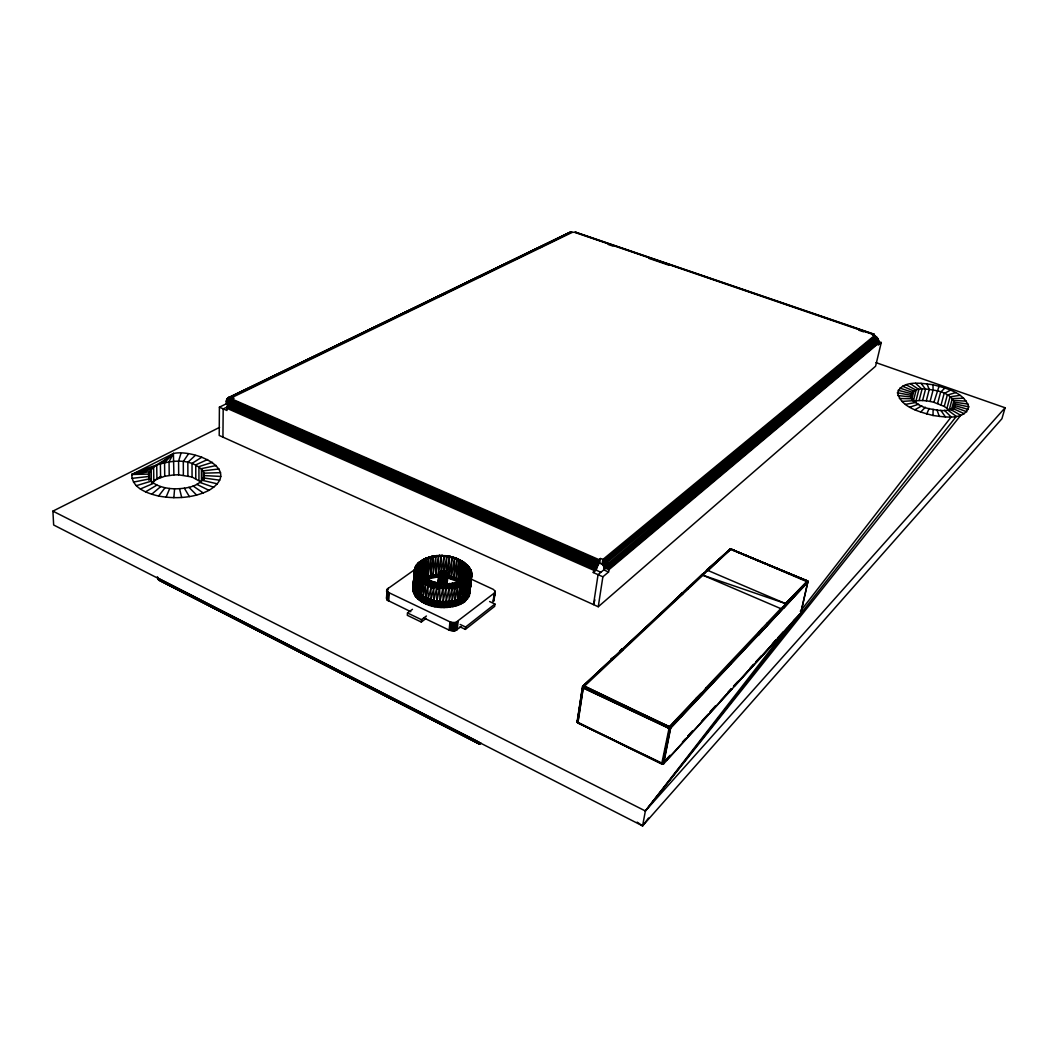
<?xml version="1.0" encoding="UTF-8"?>
<svg xmlns="http://www.w3.org/2000/svg" width="1058" height="1058" viewBox="0 0 1058 1058"><rect width="100%" height="100%" fill="white"/><g stroke="black" fill="none" stroke-linecap="round" stroke-linejoin="round"><path stroke-width="1.5" d="M203.215 479.948L203.229 470.836C183.867 451.197 152.59 466.142 131.8 474.5C131.681 488.108 147.631 493.504 158.594 496.03C175.403 499.138 193.535 498.093 208.995 490.343C243.433 469.382 193.283 448.87 173.419 453.498L131.8 474.5L148.689 474.077C152.828 463.761 166.251 461.248 173.419 453.498L173.909 474.897L164.731 476.272L153.82 480.226M204.194 479.261L204.194 473.177L203.229 470.836L219.085 468.972M204.339 478.626L204.194 473.177L220.606 472.648M460.984 581.569L451.528 576.676L447.666 575.711L445.96 577.364L457.215 581.331L458.299 579.652L461.116 561.573L463.695 562.195C491.52 596.606 389.939 586.912 425.303 558.558L426.493 559.087C435.288 555.159 445.537 555.45 454.57 558.412C465.917 561.322 471.246 572.074 466.525 583.289L467.702 571.875L471.749 573.515L470.175 589.002L467.557 593.829L461.169 598.339L458.498 602.862L458.259 605.216C443.805 609.844 424.932 608.033 414.842 595.654L413.123 588.103L414.114 582.998M602.875 576.795L593.274 572.537L596.143 570.156L598.273 564.324L598.299 560.304L600.415 558.492C606.155 559.986 610.545 566.096 608.562 572.008L602.875 576.795L598.246 606.75L219.204 435.446L219.403 407.171L226.346 403.786L228.859 404.883M422.565 576.226L425.303 558.558L417.698 563.478L414.829 568.159L413.374 583.699L415.926 590.602L421.005 595.231L428.847 599.331L440.009 601.79L447.693 601.539L446.939 601.909L447.349 605.097L450.1 607.173L450.324 604.819L454.927 600.508L454.834 587.759L453.882 583.791L454.966 582.627L456.355 583.209L457.572 587.111L454.927 600.508C443.566 602.928 430.897 601.552 421.005 595.231L421.097 581.464L422.737 576.081C434.745 585.722 458.683 588.248 467.438 573.41L471.683 575.235L470.175 589.002L471.683 575.235L467.662 570.315L466.155 583.394M421.031 563.901L421.058 560.819L425.303 558.558M933.037 415.503C920.01 411.946 901.284 407.78 897.488 392.809C902.686 379.558 921.796 383.406 933.011 384.728C946.116 388.207 964.076 392.346 968.731 406.854C964.526 420.886 944.199 416.852 933.037 415.503L933.077 409.38C907.698 406.444 901.72 383.538 933.063 390.111C958.363 392.981 964.684 415.992 933.077 409.38M222.934 437.126L223.185 408.851L226.848 407.224M620.861 650.657L730.39 548.89L807.942 581.45L800.549 614.076L663.604 763.889L662.202 764.26L577.88 722.945L577.443 721.715L578.118 723.103L577.311 722.429C576.689 718.792 578.924 725.233 577.324 722.019L582.918 685.981L612.516 658.42M226.346 403.786C224.891 398.998 229.917 394.806 234.003 398.311C229.031 399.99 226.452 405.518 226.967 410.517L219.403 407.171M232.072 400.413L232.112 397.477L572.299 232.337L575.83 232.244L873.908 334.103L874.477 336.299M445.802 585.061C449.65 569.442 444.796 580.128 439.11 574.838C437.642 571.188 443.447 569.984 445.762 571.928L445.471 573.515L443.368 574.534L442.575 584.347M424.43 597.188L424.086 600.746L426.414 604.237L426.612 601.883L432.497 600.137L431.955 606.062L429.323 602.875L419.682 598.061L414.075 591.594L415.424 588.486L414.009 587.19L414.498 569.852L417.857 566.189L419.153 566.85L418.28 578.369M469.183 591.488L467.742 592.255L469.62 590.681L470.572 578.541L465.956 576.346L465.93 578.263L468.205 581.583L467.557 593.829L466.155 594.556L468.747 592.295L471.286 576.914L467.702 571.875L466.485 583.328M388.246 588.208L387.056 590.311L387.347 600.177L410.808 611.696M468.747 588.698L469.792 588.195L469.567 593.353L467.61 593.512C457.307 606.657 436.306 604.964 422.883 597.73L422.433 596.183L419.034 593.776L419.246 579.969L421.375 574.626L422.737 576.081L422.393 584.267M418.399 578.528L418.465 577.351L415.966 577.139L419.034 574.349L419.246 562.089L429.561 556.918L439.678 555.397L447.772 555.926L455.429 557.831L461.91 560.938L467.411 565.21L470.929 570.09L471.749 573.515L470.413 587.296L471.498 571.796L467.305 568.741L466.089 578.554M435.737 587.349L435.83 582.535L432.272 582.429L428.265 598.854L429.482 600.759L429.112 605.229L426.612 601.883L426.956 598.325L425.078 598.947L423.888 603.1L421.772 599.463L422.102 595.905L424.615 597.453L425.078 598.947M438.554 556.244L435.526 575.023L433.317 577.298L433.317 556.892L431.929 556.31L430.474 557.182L434.428 555.847L433.238 556.667L437.02 555.543L436.108 556.336L442.046 556.191L442.376 555.41L438.554 556.244L437.02 555.543L435.896 556.482L434.428 555.847L433.317 556.892L430.434 575.869L428.768 578.409L428.08 576.544L428.596 558.201L427.339 557.672L425.369 558.703L439.678 555.397L438.554 556.244L438.29 576.822L426.718 579.189L424.906 577.853M438.435 589.491L438.554 583.09L434.851 583.17L431.042 599.767L432.193 601.592L435.46 600.785L434.917 606.71L432.167 603.695L429.323 602.875L432.193 601.592M440.948 573.33L441.265 556.177L442.376 555.41L439.057 556.177L439.678 555.397M441.265 588.248L441.358 583.461L437.523 583.751L433.952 600.508L435.036 602.253L438.488 601.248L437.946 607.186L435.129 604.356L432.167 603.695L435.036 602.253M443.699 571.942L444.016 556.283L445.087 555.595L445.048 556.389C450.153 557.024 462.055 559.259 462.888 562.856L460.164 580.895L458.974 582.508L457.215 581.331L459.225 580.273M444.082 588.42L444.175 583.659L440.273 584.175L436.967 601.063L437.946 602.743L441.57 601.539L441.014 607.464L438.157 604.819L435.129 604.356L437.946 602.743M433.066 588.261L433.198 581.807L429.826 581.543L428.08 585.259L425.647 597.783L426.903 599.767L429.654 599.304L429.482 600.759M446.37 573.872L446.754 556.574L447.772 555.926L448.037 556.759L450.417 556.415L450.959 557.301L455.429 557.831L463.708 562.327M446.873 588.407L446.979 583.672L443.051 584.439L443.104 601.632L438.157 604.819C449.187 605.903 464.197 604.673 469.567 593.353L468.416 590.655L468.112 591.567L469.62 590.681L471.286 576.914L466.843 574.904L465.877 583.064M445.577 585.259L446.86 572.973L445.034 571.294L442.442 570.831L439.546 572.14L438.766 573.595M430.553 587.402L430.712 580.921L427.538 580.525L425.541 584.122L423.213 596.58L424.615 597.453L422.883 597.73L416.468 591.885L414.921 586.806L413.242 592.189L413.123 588.103L414.657 586.291L413.136 586.357L412.937 590.443L413.466 584.651L414.789 584.624M445.696 571.69L443.434 570.857L441.305 572.312L443.646 573.238L445.048 571.994C443.54 569.535 438.977 571.188 438.753 574.005L440.392 571.836C448.433 567.154 448.658 580.445 446.225 585.1M449.624 588.208L449.743 583.513L454.834 587.759L452.123 601.063L447.349 605.097L447.124 607.464L444.307 605.202L444.638 601.632L442.945 601.976L443.884 603.166L446.172 601.632L448.949 588.499L448.592 584.452L449.743 583.513L448.949 588.274M416.667 576.412L418.465 577.351L417.355 575.684L417.698 563.478L421.825 560.727L422.962 561.269L424.615 560.105L423.914 578.342L430.434 575.869L439.559 574.878M428.212 586.396L428.384 579.89L425.422 579.374L423.2 582.852L421.005 595.231M451.528 576.676L454.57 558.412L457.757 558.756L456.937 559.338L453.948 577.536L450.84 578.528L452.057 557.645L452.983 557.05L449.452 557.024L446.595 573.912M452.229 589.399L452.414 583.156L457.572 587.111L457.585 599.767L453.194 604.343L452.969 606.697L450.324 604.819L449.822 601.645L450.655 601.248L445.854 601.976L446.833 603.1L449.2 601.447L451.938 588.222L451.29 584.201L452.414 583.156L451.356 589.544M465.599 566.731L465.679 563.716L463.695 562.195M441.173 573.33L444.016 556.283L447.772 555.926L441.265 556.177L438.197 574.864L435.777 576.98L435.896 556.482L432.92 575.367L430.976 577.774L430.884 557.46L429.561 556.918L427.842 557.857L431.929 556.31L430.884 557.46L428.08 576.544L426.718 579.189L425.898 577.364L426.493 559.087L423.914 578.342M426.057 585.259L426.268 578.739L423.531 578.131L421.097 581.464L419.034 593.776M730.734 663.855L730.337 663.194L707.524 688.322L700.555 693.625L669.41 726.634L661.766 763.519L662.903 764.22L577.311 722.429L577.364 721.014M387.188 590.88L387.347 600.177L388.008 591.488M413.453 584.571L414.736 585.114L413.533 585.444L414.802 573.304L417.857 570.804L420.304 573.105L417.685 578.382L417.328 592.229L418.783 593.326L417.844 596.553L419.484 600.415L420.899 596.408L420.476 594.808L415.926 590.602L416.416 576.729L419.55 571.545L419.656 565.342L423.451 559.589L421.058 560.819L420.158 566.837M454.742 588.83L454.966 582.627L453.922 589.041M424.139 584.003L424.377 577.456L421.864 576.782L419.246 579.969L417.328 592.229L415.371 589.756L416.468 591.885L415.027 593.3L414.842 595.654L421.097 594.53M468.668 590.338L470.043 589.928L469.329 595.68L464.647 601.817L462.002 598.973L462.095 597.783L464.33 596.593L464.674 584.214L462.756 580.617L463.285 578.951L466.578 582.958L466.089 595.27L463.087 597.188L460.614 604.224L458.259 605.216L454.16 600.904L448.711 601.79L449.716 602.848M457.096 588.103L457.36 581.94L462.531 585.325L462.306 597.796L456.686 600.203L460.614 604.224L464.647 601.817L464.885 599.463L463.087 597.188L465.242 595.945L466.578 582.958L470.572 578.541L467.438 573.41L466.34 583.196M467.107 572.775L467.411 565.21L462.888 562.856L461.883 580.63M422.287 576.425L422.962 561.269L420.476 582.204M468.998 588.79L469.792 588.195L469.329 595.68L467.61 593.512M416.627 591.422L417.275 592.943L416.098 597.307L415.027 593.3L416.244 590.152L414.815 588.922L414.802 573.304L417.566 569.257L419.1 569.971L418.399 579.824M437.867 584.161L438.911 573.185L441.318 571.756L446.079 573.648L444.664 584.056M459.265 587.216L459.556 581.08L464.674 584.214L462.306 597.796L457.638 601.01L455.694 606.036L453.194 604.343L452.599 601.209L453.525 600.785L451.501 601.433L452.493 602.399M420.978 582.826L421.375 574.626L418.439 572.365L415.45 575.036L414.009 587.19L414.921 586.806L414.842 587.984L413.44 589.848L413.89 593.935L414.075 591.594L416.244 590.152L414.405 588.05L416.244 590.152M387.056 590.311L386.884 599.648L387.704 588.671M415.014 575.645L415.477 566.533L419.299 563.306L420.476 563.901L419.894 573.78M420.899 575.737L421.825 560.727L419.246 562.089L417.355 575.684M461.209 586.198L461.539 580.075L466.578 582.958L464.33 596.593L463.087 597.188M419.854 581.318L420.304 573.105L419.471 580.67M467.2 583.117L466.049 582.231L467.16 583.804L465.745 581.543M445.378 585.206L445.471 573.515L441.543 571.016M462.809 586.555L463.285 578.951L462.134 587.058M419.021 579.758L419.55 571.545L418.624 580.617M463.483 578.819L464.409 564.231L465.256 563.544L465.123 566.744M468.747 592.295L469.54 580.101L467.133 576.927L466.843 574.904L466.128 583.13M418.994 575.221L419.299 563.306L416.442 564.959L415.199 575.631M413.533 585.444L414.485 571.571L417.566 567.71L418.968 568.397L418.055 579.877M577.866 722.442L583.474 685.769L701.666 574.692L707.974 570.487L731.184 548.957L706.744 569.958L702.896 575.208L583.368 687.197L577.88 722.945L663.604 763.889L670.574 728.565L670.084 727.137L584.175 685.915L582.469 686.774L577.324 722.019L662.295 763.916M464.224 585.272L465.665 565.686L466.565 564.946L467.411 565.21L466.882 568.225M386.606 591.766L386.778 589.438L414.948 569.442M386.461 598.511L387.096 589.742M387.955 600.653L388.564 592.454L387.479 591.448M388.696 601.076L389.304 592.864L388.564 592.454M470.149 580.776L470.929 570.09L466.631 567.207L465.136 578.633M707.524 688.322L701.613 694.802L701.203 694.114L695.926 698.531L697.301 699.166L706.149 687.687L707.524 688.322L669.793 728.168L583.368 687.197L583.474 685.769L670.508 727.851L678.284 719.585M465.295 584.585L466.631 567.207L468.879 566.771L468.178 580.458L467.16 583.804L465.917 580.816L468.879 566.771L464.409 564.231L462.015 580.736M412.461 609.315L407.502 612.966L407.317 615.32L421.296 622.051L426.215 618.361M422.883 597.73L421.573 601.817L419.682 598.061L420.476 594.808L418.188 593.009L419.153 594.98L417.646 598.907L416.297 594.966L418.783 593.326M462.994 600.746L462.756 603.086L459.926 600.058L460.151 586.304L458.669 582.482L459.556 581.08L458.577 587.534M457.638 601.01L457.73 599.82L460.058 598.854L462.531 585.325L460.812 581.622L461.539 580.075L460.587 586.555M173.843 497.683L174.596 488.862C185.137 488.624 200.438 487.262 204.353 475.584L220.818 476.431M421.296 622.051L421.494 619.697L426.414 616.007M455.152 601.79L456.262 600.137L454.16 600.904L460.058 598.854L459.027 599.344L459.926 600.058M466.023 583.408L467.305 568.741L468.416 567.934L470.056 568.411L469.197 582.125L466.062 578.065M413.466 582.839L414.868 583.447L413.374 583.699L414.485 571.571L417.566 569.257M441.821 584.307L442.561 576.438L439.612 572.206L438.726 583.077M442.985 576.412L444.135 571.241L446.86 572.973L447.084 574.957L445.471 573.515L446.436 576.107M443.712 576.531L444.016 570.95L441.067 571.161M443.302 584.32L444.043 576.465L445.405 574.124L446.595 574.468L446.82 575.34L441.093 573.449L438.872 574.428M444.413 576.716L444.849 572.021L444.135 571.241L440.34 571.571L438.911 573.185M444.003 584.228L444.519 573.013M445.048 576.967L445.034 571.294M445.603 577.271L446.304 572.246L445.206 571.426L439.11 574.838L438.224 584.254M445.233 583.818L446.952 573.753L446.291 572.404L445.034 572.563M445.934 579.189L446.502 572.933L444.4 571.056M445.96 584.757C447.812 583.13 445.101 569.098 447.23 574.137M446.106 584.677L447.111 573.727L446.304 572.246L440.287 572.391L439.11 574.838M462.095 597.783L463.325 597.201L461.169 598.339L466.261 600.415L465.48 595.218L466.829 594.543L463.946 596.58L463.827 597.744L467.583 598.921L467.821 596.58L466.631 595.006L468.152 593.062L466.155 594.556M418.174 579.85L419.1 569.971L417.566 567.71L414.498 569.852L413.374 583.699M438.144 583.778L439.176 572.814L440.392 571.836L439.612 572.206M439.744 575.314L440.34 571.571L440.168 576.65M439.202 583.434L439.943 572.947L441.781 572.841L444.043 576.465M439.758 583.738L440.776 574.97L443.699 571.148M440.816 576.478L441.781 570.923M440.406 583.99L441.133 576.134L440.419 573.555L441.305 572.312M441.517 576.385L441.953 571.69L442.892 570.831M441.093 584.175L441.993 575.367L443.646 573.238L442.218 570.936M442.244 576.359L442.786 571.095L446.873 573.317M418.73 575.142L419.656 565.342L418.439 564.721L415.477 566.533L414.524 575.711M466.419 583.355L467.662 570.315L471.498 571.796L470.307 580.829M461.103 626.746L454.927 630.766L449.134 630.105L449.941 621.84L389.304 592.864M450.007 630.462L450.814 622.197L449.941 621.84M450.959 630.727L451.766 622.461L450.814 622.197M455.892 624.868L456.117 622.514M456.646 622.249L455.813 630.515L455.76 622.488L494.893 592.625L494.853 590.946L493.372 589.412L470.4 578.752M456.593 630.171L457.426 621.906M457.254 629.748L458.088 621.482M462.491 586.806L463.285 578.951M494.893 592.625L493.173 601.685L494.099 593.591M419.285 575.301L420.436 561.97L421.573 562.539L420.304 573.899M459.939 626.799L465.361 629.391L465.599 627.037L494.932 604.025L489.603 601.539M231.451 399.633L598.299 560.304L597.823 564.8L594.794 563.478M493.65 601.222L494.853 590.946L494.126 599.595M493.98 600.706L495.038 591.515L493.941 599.026M494.932 604.025L494.668 606.34L465.361 629.391M470.321 585.563L471.749 573.515L467.305 568.741M426.718 579.189L426.982 576.954M464.713 586.119L465.956 576.346M421.772 583.672L422.737 576.081L420.449 575.367L417.685 578.382L415.926 590.602M412.937 588.698L413.466 584.651M414.815 588.922L416.416 576.729L415.45 575.036L419.1 569.971M441.133 576.134L442.733 574.983L442.641 573.171M463.669 585.828L464.766 577.694L469.54 580.101L467.557 593.829M423.544 583.553L424.377 577.456L423.531 578.131L423.2 582.852L423.213 596.58M463.854 578.766L465.665 565.686L470.056 568.411L468.178 580.458L466.763 581.847L467.16 583.804M425.898 577.364L428.596 558.201L429.561 556.918L425.369 558.703M425.395 584.849L426.268 578.739L425.422 579.374L425.647 597.783M469.421 580.617L470.929 570.09L468.919 569.469M427.472 586.026L428.384 579.89L427.538 580.525L428.265 598.854L427.009 598.59M419.034 574.349L419.484 571.346M441.834 571.307L440.154 571.611L440.842 571.227M593.274 572.537L595.072 565.408L598.299 560.304M595.257 563.001L598.273 564.324L598.987 559.656L232.271 399.157M598.273 564.324L599.701 563.147L600.415 558.492M878.762 341.641L881.274 342.501L878.259 345.027C880.296 340.676 877.056 335.651 872.44 335.042L873.908 334.103M429.76 587.084L430.712 580.921L429.826 581.543L430.804 586.251L431.042 599.767L429.588 599.569M599.701 563.147L602.822 564.641L604.131 567.577L603.774 569.892L598.061 574.666L593.498 604.594L594.9 599.873M456.342 588.367L457.36 581.94L456.355 583.209L460.151 586.304L466.578 582.958M577.126 721.49L582.389 688.11M422.631 562.684L423.107 559.695L427.339 557.672L423.107 559.695L423.107 562.777M432.206 587.997L433.198 581.807L432.272 582.429L433.661 587.071L433.952 600.508L432.299 600.402M435.063 587.19L435.83 582.535L434.851 583.17L436.65 587.719L436.967 601.063L435.142 601.063M437.523 589.332L438.554 583.09L437.523 583.751L439.692 588.195L440.009 601.79L440.908 603.047M440.564 588.169L441.358 583.461L440.273 584.175L442.786 588.486L440.022 601.447L438.065 601.552M464.766 577.694L464.462 579.493L468.205 581.583L466.089 595.27L463.827 597.744M443.897 573.542L446.754 556.574L450.417 556.415L449.452 557.024L448.447 577.866L450.258 576.332L450.84 578.528L452.731 577.113M443.381 588.393L444.175 583.659L443.051 584.439L445.881 588.579L446.172 601.632L443.99 601.976M446.185 588.433L446.979 583.672L451.938 588.222L452.123 601.063L449.822 601.645M577.311 722.429L577.443 721.715M219.601 427.353L52.9 511.133L53.654 524.993L642.576 825.901L645.38 810.983L787.139 628.32M661.766 763.519L663.34 763.691L670.508 727.851M428.768 578.409L429.257 576.2M778.688 637.723L800.549 614.076L807.942 581.45L730.39 548.89L706.744 569.958L786.768 604.131L807.942 581.45M881.274 342.501L875.588 366.213L598.246 606.75M910.449 396.499L911.176 393.642L898.149 390.283M910.766 397.927L912.221 392.24L899.842 388.061M911.718 399.593L913.887 391.063L902.54 386.21M906.124 384.768L916.135 390.151L913.226 401.498L915.964 400.863L918.873 389.529L910.488 383.789M915.964 400.863L919.111 400.532L922.034 389.212L915.527 383.287M919.111 400.532L922.589 400.519L925.525 389.199L921.055 383.287M922.589 400.519L926.292 400.823L929.241 389.503L926.94 383.763M926.292 400.823L930.101 401.418L933.063 390.111L933.011 384.728M963.626 398.218L952.293 398.628L949.224 409.988L944.252 406.444L933.91 402.318L939.081 386.144M937.613 403.482L940.615 392.161L944.979 387.969M941.091 404.87L944.106 393.55L950.534 390.164M944.252 406.444L947.28 395.11L955.599 392.637M946.989 408.163L950.044 396.829L960.003 395.348M951.287 410.411L953.972 400.466L966.338 401.141M953.099 409.406L955.03 402.278L968.07 404.05M954.356 408.507L955.414 404.024L968.731 406.854M469.805 592.255L468.297 591.951M875.971 362.63L1005.1 407.766L1001.913 418.743L642.576 825.901L637.167 822.132M670.005 728.883L669.251 727.296L583.368 687.197L582.918 685.981L582.469 686.774L583.17 687.925L670.005 728.883L808.021 582.164L807.505 580.961L730.39 548.89L716.53 561.798M180.918 453.512L178.577 461.209L178.67 474.83L192.053 477.013L201.443 482.276L201.443 468.628L216.348 465.494M430.976 577.774L431.677 575.618M467.279 593.102L466.631 595.006L468.853 595.006L468.615 597.334L465.375 596.434M466.763 581.847L467.517 579.639L465.917 580.816L467.729 583.434L468.681 581.292L467.094 582.389M386.514 597.929L387.651 596.395M439.467 575.221L440.419 573.555M166.066 497.194L169.716 488.518L174.596 488.862M439.943 575.578L441.9 573.82M433.317 577.298L434.216 575.195M926.729 414.009L929.162 408.454M457.215 581.331L460.164 580.895L461.116 561.573L461.91 560.938L459.132 560.396L458.299 579.652L455.257 580.273L456.21 578.528L456.937 559.338L459.926 559.788L459.132 560.396L456.21 578.528L453.115 579.334L453.948 577.536L454.57 558.412L455.429 557.831L452.057 557.645L448.976 575.988L445.96 577.364M706.149 687.687L780.751 608.615L786.768 604.131L758.083 635.514L782.034 609.157L785.499 603.576L807.505 580.961L785.499 603.576L702.896 575.208M426.493 598.907L425.633 598.312L428.569 599.939L420.41 594.305L422.962 596.487L421.891 595.747C431.995 603.933 447.124 605.308 458.683 599.502L457.638 599.979M160.591 477.542L160.393 463.854L173.419 453.498L169.055 461.751L169.214 475.386M435.777 576.98L436.861 574.944M606.618 561.481L602.822 564.641L604.978 560.846L876.024 336.563M730.919 549.089L807.505 580.961L767.738 564.906M445.802 575.036L440.776 574.97L439.268 573.634L439.864 572.299M642.576 825.901L648.541 818.019M188.284 454.146L183.298 461.553L183.378 475.161M443.553 603.007L456.593 600.455L446.145 602.928L435.446 601.817L427.842 599.41L435.711 602.214L443.553 603.007L442.389 602.624M876.778 337.171L605.956 561.732L603.43 565.263L607.583 563.808L603.88 566.004L608.628 566.162L878.682 340.451M611.074 659.002L617.303 655.021L621.972 648.858L623.281 649.453L612.384 659.61L611.074 659.002L613.574 657.058M757.66 634.192L762.064 628.426L763.36 628.994L669.251 727.296M800.311 611.365L951.182 416.958L944.371 410.292M158.594 496.03L165.048 487.751L169.716 488.518M800.655 613.706L645.38 810.983L52.9 511.133M442.561 576.438L444.466 574.428M604.978 560.846L602.095 564.192L602.809 559.537L874.331 335.69M807.915 582.522L807.677 581.464L783.753 608.218L783.158 606.763M1005.1 407.766L645.38 810.983L960.73 415.305L950.335 409.274M665.627 760.279L670.071 755.425M687.859 736.011L692.316 731.157M710.103 711.743L715.658 705.673M727.891 692.329L731.223 688.679M733.445 686.258L737.902 681.405M750.135 668.048L753.468 664.411M755.69 661.991L761.244 655.92M772.366 643.78L775.699 640.143M777.921 637.723L783.489 631.652M793.487 620.729L799.954 614.672L956.326 416.389L947.571 409.935M666.355 760.451L732.043 688.771M734.265 686.338L799.464 614.262L800.549 614.076M665.641 760.279L670.124 755.425M682.436 742.068L685.796 738.431M688.031 736.011L692.514 731.157M701.467 721.45L708.172 714.163M710.421 711.743L716.015 705.673M720.485 700.819L731.686 688.692M733.921 686.258L754.063 664.424M756.311 661.991L776.453 640.156M620.001 650.934L621.972 648.858M680.506 717.218L758.044 634.84M173.419 453.498L164.559 462.624L164.731 476.272M920.632 412.078L925.366 407.251M785.499 603.576L807.677 581.464M462.809 596.54L463.47 595.879M464.753 595.932L465.48 595.218M468.112 591.567L469.897 589.835M707.974 570.487L730.39 548.89L729.954 549.512L731.316 549.168L808.021 582.164M582.641 686.523L686.642 589.637M692.686 584.003L714.176 563.993M602.822 564.641L605.956 561.732M195.307 455.39L187.835 462.293L187.888 475.888M439.784 573.621L440.525 572.947M151.426 483.149L160.763 476.245M439.546 572.484L441.464 571.201L443.421 571.717M151.678 494.231L160.75 486.587L165.048 487.751M609.196 563.359L604.131 567.577L609.011 568.556L878.841 342.289M878.709 343.189L608.919 569.68L604.131 567.577M878.828 341.377L608.905 567.366L604.118 566.81L877.968 338.692M446.833 603.1L444.307 605.202L444.082 607.557L441.239 605.11L443.884 603.166M878.391 339.552L608.191 564.972L603.88 566.004L607.676 562.843M608.826 565.673L603.774 569.892L608.562 572.008M607.239 562.102L603.43 565.263L877.426 337.899M605.903 561.044L602.095 564.192L603.92 560.118L875.204 336.06M461.367 597.823L462.148 597.201L457.559 600.031L460.534 598.418L459.304 599M414.657 586.952L413.123 588.103L414.842 587.984M444.849 572.021L446.04 572.576M441.027 601.857L443.104 601.632L445.881 588.579L445.841 584.532L446.979 583.672M442.733 574.983L443.368 574.534L445.392 576.2M453.115 579.334L455.085 578.025M201.8 457.188L192.027 463.404L192.053 477.013M449.253 602.319L447.904 602.452M440.287 572.391L440.829 571.36M145.541 491.851L156.941 485.067L160.75 486.587M455.257 580.273L457.254 579.096M914.932 409.777L921.809 405.822M668.405 728.711L669.793 728.168L662.559 763.744L663.908 763.373M157.377 576.729L158.832 580.22L478.983 743.986L481.205 743.351L478.269 741.843M572.299 232.337L570.632 232.099L230.168 397.028L230.988 400.162M231.318 400.202L231.12 397.147L571.465 232.138M229.295 402.304L226.743 399.488L232.654 396.618M405.955 312.573L408.917 311.131M438.528 296.769L445.934 293.185M480.001 276.654L482.964 275.225M517.031 258.694L519.994 257.266M539.249 247.929L542.212 246.488M232.39 397.61L226.465 400.493L228.925 402.331M232.297 398.707L226.372 401.59L228.885 402.701M463.946 596.58L465.242 595.945M226.743 399.488L230.406 402.265L227.734 397.94L570.632 232.099M207.58 459.529L195.77 464.859L195.783 478.481M441.517 574.719L442.231 574.401M730.602 549.486L731.316 549.168M140.357 488.981L153.741 483.241L156.941 485.067M456.686 600.203L458.828 599.317L455.456 600.838M569.826 232.231L227.166 398.628L230.406 402.265M455.244 600.6L457.585 599.767L460.151 586.304C445.59 590.827 426.691 589.055 416.416 576.729L419.312 573.886L421.375 574.626M424.086 600.746L426.903 599.767M909.814 407.185L918.609 404.209M149.667 479.34L149.535 471.683L131.8 474.5L153.608 467.292L153.833 481.02M227.258 406.153L594.16 567.868L596.672 567.062L593.644 565.726M212.473 462.32L198.93 466.618L198.944 480.239M136.297 485.701L151.254 481.152L153.741 483.241M452.599 601.209L454.927 600.508M421.772 599.463L424.509 598.63M131.8 474.5L151.188 469.408L151.4 481.628M419.682 598.061L422.327 597.373M414.961 588.605L415.569 590.258M440.617 571.955L441.953 571.69M440.498 574.243L441.199 574.058M417.844 596.553L420.383 595.985M446.939 601.909L449.2 601.447L448.949 588.499L445.841 584.532M133.48 482.117L149.562 478.877L151.254 481.152M428.834 575.843L434.428 574.97M416.297 594.966L418.69 594.503M905.45 404.368L915.871 402.463M227.589 405.029L594.57 566.638L596.976 566.242L595.641 564.218L228.568 402.886M415.027 593.3L417.275 592.943M608.628 566.162L604.118 566.81L609.011 568.556M420.899 596.408L422.433 596.183L420.013 594.503L419.153 594.98M416.468 591.885L417.368 591.766L417.672 593.459M414.075 591.594L416.164 591.329M582.667 687.277L583.368 687.197M131.959 478.348L148.702 476.497L149.562 478.877M413.44 589.848L415.344 589.663M901.932 401.432L913.662 400.638M158.832 580.22L161.358 580.736M582.971 686.497L669.41 726.634M663.009 764.088L662.202 764.26M173.909 474.897L178.67 474.83M594.16 567.868L596.5 567.842L593.617 570.209L226.981 408.322M704.8 573.158L701.666 574.692L782.034 609.157M437.364 574.798L440.326 574.811M899.406 398.469L912.049 398.787M897.911 395.56L911.083 396.962M203.652 477.965L219.733 480.2M446.079 573.648L446.595 574.468M897.488 392.809L910.793 395.229M594.57 566.638L596.672 567.062M616.629 654.876L617.303 655.021M930.101 401.418L933.91 402.318M202.131 480.279L217.366 483.85M449.174 575.909L457.254 578.501M955.123 405.65L968.321 409.446M445.167 602.637L446.145 602.928M575.367 232.244L874.358 334.513M574.878 232.416L874.477 334.963M608.218 244.464L612.886 246.064M648.713 258.311L668.96 265.241M858.951 330.241L863.619 331.828M199.817 482.422L213.756 487.262M954.157 407.092L966.814 411.774M575.83 232.244L576.875 233.196M443.99 574.997L443.646 573.238L445.405 574.124M436.822 602.055L438.197 602.293M732.797 550.292L764.696 563.636M686.973 588.367L688.216 588.909M767.024 623.162L768.32 623.731M595.072 565.408L596.976 566.242L228.025 403.944M230.657 400.255L597.611 561.097L597.823 564.8L596.924 562.023L229.903 401.022M229.189 401.908L596.262 563.081L597.373 565.461L594.345 564.139M593.472 566.506L596.5 567.842L593.842 569.072L227.06 407.251M596.143 570.156L600.693 572.166M434.111 601.499L435.711 602.214M952.544 408.309L964.261 413.744M583.17 687.925L668.841 728.063M460.19 624.458L465.599 627.037M424.073 618.07L449.134 630.105M407.502 612.966L421.494 619.697M196.788 484.352L208.995 490.343M445.048 571.994L446.714 573.026M157.483 577.84L477.7 741.42L478.983 743.986M157.774 578.805L480.372 743.814M158.224 579.612L478.044 743.152M160.419 580.789L479.631 744.025M429.045 599.899L430.818 600.851L430.236 600.375M193.125 486.006L203.229 492.975M595.641 564.218L597.373 565.461L596.924 562.023M422.777 596.408L424.615 597.757M422.962 596.487L420.436 593.736M188.946 487.315L196.629 495.091M446 572.484L447.23 574.56M227.734 397.94L230.829 401.868L229.255 397.12L231.411 401.736M940.813 410.306L945.468 416.997M184.37 488.241L189.369 496.612M228.449 397.438L230.829 401.868M807.466 581.001L807.77 581.755M444.757 573.859L445.14 574.772M937.004 410.001L939.345 416.508M446.383 573.039L446.582 573.714M179.529 488.77L181.698 497.485M231.12 397.147L231.742 400.308M418.201 575.023L418.465 577.351M148.808 480.2L148.689 474.077L148.702 476.497M156.703 465.427L156.928 479.129M416.442 564.959L415.966 577.139L417.698 563.478L420.436 561.97L416.442 564.959M414.829 568.159L413.546 581.979L414.829 568.159L418.439 564.721L419.153 566.85L418.161 578.316L418.968 568.397L417.857 566.189L414.829 568.159M452.771 622.62L451.951 630.899L451.766 622.461L455.76 622.488L454.927 630.766L454.795 622.646L453.975 630.912L453.789 622.686L452.969 630.952L452.771 622.62M681.669 593.3L676.895 598.735L682.913 593.842L681.669 593.3"/></g></svg>
